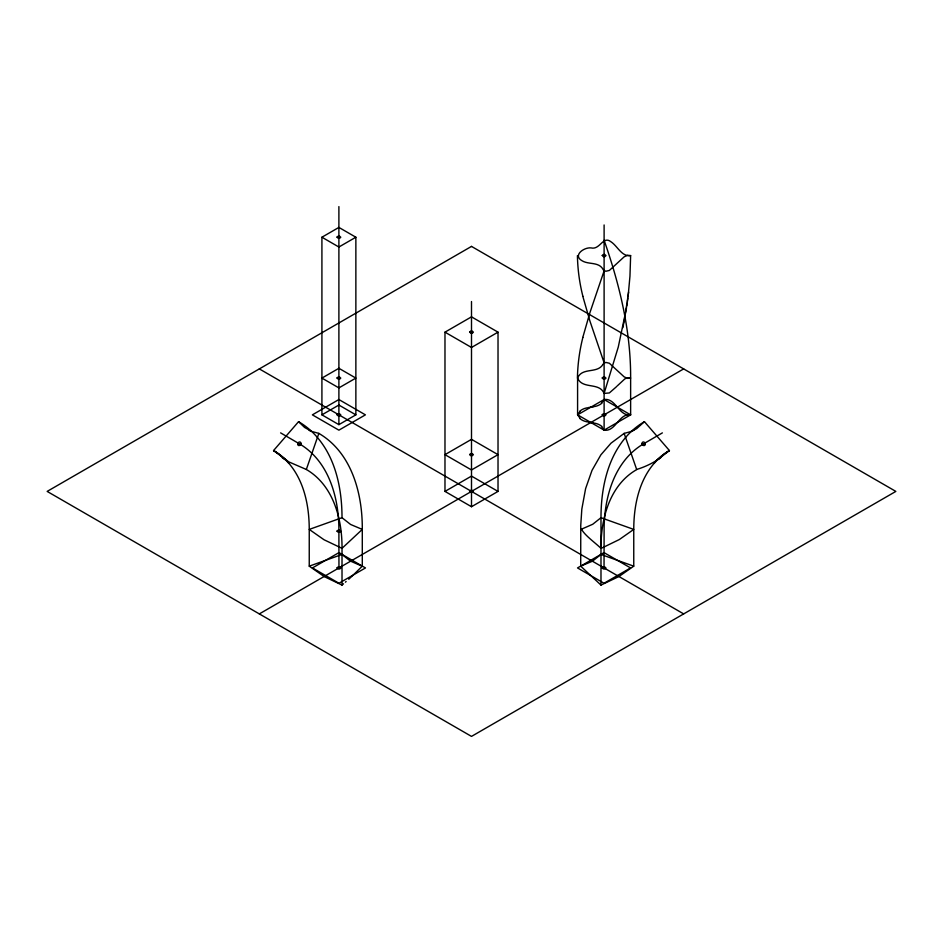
<?xml version="1.0" encoding="UTF-8"?>
<svg xmlns="http://www.w3.org/2000/svg" width="943" height="943" viewBox="0 0 943 943"><rect width="100%" height="100%" fill="white"/><g stroke="black" fill="none" stroke-linecap="round" stroke-linejoin="round"><path stroke-width="1.41" d="M604.039 567.934L604.109 531.215C603.85 498.635 613.716 461.28 643.668 443.776M602.247 547.824L600.986 548.331C600.774 518.839 609.732 484.549 637.315 469.26C643.963 467.221 650.941 464.003 656.481 460.502M630.631 255.612C621.59 256.92 617.512 245.899 610.816 241.679C602.978 235.479 599.972 250.143 591.131 247.915C584.047 247.031 572.413 255.412 582.079 260.763C588.621 264.865 598.899 261.506 603.107 269.498A32.109 32.109 0 0 0 603.591 270.205L605.819 271.266L609.343 270.452L624.16 256.814L627.519 255.305L630.631 255.612L629.959 276.205L628.073 296.774M642.053 443.493L642.242 442.656A1.308 1.308 0 0 1 643.468 441.972L644.14 442.173A2.181 2.181 0 0 1 645.283 444.047M645.295 444.047L645.106 444.884A1.308 1.308 0 0 1 643.869 445.567L643.209 445.379A2.181 2.181 0 0 1 642.065 443.493M628.616 292.094L624.49 319.571M627.873 298.33L627.46 301.43M627.248 302.986L626.789 306.086M626.553 307.63L618.278 347.024L604.109 393.42L609.355 392.948L616.357 386.807M624.36 320.243L624.101 321.61M623.971 322.282L623.559 324.309M623.429 324.993L622.863 327.681M582.798 337.417L589.87 312.793L604.109 270.9M312.039 431.54L318.84 433.379L306.334 469.473C333.351 485.256 342.25 518.945 342.014 548.331L342.014 585.084L324.262 576.621L309.245 566.165L309.245 529.412C309.21 504.823 303.693 478.313 285.965 460.16A59.81 59.81 0 0 0 273.564 450.542L298.566 421.674A72.54 72.54 0 0 1 311.603 431.375C334.777 453.324 342.003 486.894 342.014 517.707L350.584 524.461L362.289 529.412L362.289 566.165L350.961 577.246M602.777 364.682C597.037 373.852 582.055 367.063 577.587 378.084L577.587 414.837L604.109 430.161C615.744 432.012 618.985 412.999 630.631 414.837L630.631 378.084C630.879 330.91 619.598 284.55 604.109 240.276M602.777 401.423L601.587 403.05M616.97 386.17L624.891 378.838L627.79 377.766L630.631 378.084L627.519 378.379L624.16 376.87L609.343 363.232L605.819 362.418L603.591 363.479A32.109 32.109 0 0 0 603.107 364.198M580.11 411.337L577.587 414.837L604.109 399.537C615.755 397.675 618.985 416.688 630.619 414.837L604.109 399.537L603.591 400.233A32.109 32.109 0 0 0 603.107 400.952M654.301 463.131A60.305 60.305 0 0 1 669.424 450.53A59.81 59.81 0 0 0 657.035 460.172C639.307 478.301 633.79 504.835 633.755 529.412L633.755 566.165L618.938 576.527L600.986 585.084L580.711 566.165L580.758 525.251L581.831 509.102L585.615 488.58L592.004 470.392L600.891 454.821L611.005 443.186L624.16 433.379L630.796 431.611L636.666 428.652L644.434 421.674L669.436 450.554L657.035 460.16L658.78 459.029M350.23 577.918L348.745 579.238M346.14 581.525L345.397 582.185M342.014 585.084L343.523 583.8M660.737 457.673L659.039 458.852M643.774 443.717L662.387 432.884M321.917 237.223L338.891 227.416L355.865 237.223L355.865 414.849L338.891 424.645L321.917 414.849L321.917 237.223L338.891 247.019L355.865 237.223M444.978 332.16L471.5 316.848L498.022 332.16L498.022 491.409L471.5 506.721L444.978 491.409L444.978 332.16L471.5 347.472L498.022 332.16M321.917 414.849L338.891 405.042L355.865 414.849M444.978 491.409L471.5 476.097L498.022 491.409M259.325 613.905L683.675 368.902M601.587 426.649L603.096 428.747A32.215 32.215 0 0 0 603.579 429.466L604.098 430.149L630.631 414.849M633.885 430.244L630.961 431.54M602.872 547.565L619.327 539.537L633.755 529.412L600.986 517.707L592.734 524.261L581.713 529.082M309.245 566.165L342.014 554.46L350.266 561.014L361.086 565.765M581.513 529.153C584.601 535.282 594.868 542.449 600.986 548.331M580.711 566.165L592.416 561.215L600.986 554.46L633.755 566.165M342.014 517.707L309.245 529.412L324.062 539.773L342.014 548.331L362.289 529.412C362.572 493.637 351.739 452.605 318.84 433.379M588.703 407.435L591.131 407.164M592.994 406.94L591.273 407.14M592.994 422.747L588.703 422.252M306.334 469.473L288.853 461.905L273.564 450.554A60.305 60.305 0 0 1 288.699 463.131M361.487 565.906L362.289 566.165M310.07 430.715L311.72 431.423L304.577 427.438L298.566 421.674M309.882 430.621L309.115 430.244M259.325 368.902L683.675 613.905M280.613 432.884L299.12 443.658M299.332 443.776C329.284 461.28 339.15 498.635 338.891 531.215L338.961 567.934M285.646 459.96L284.22 459.029M283.937 458.84L282.263 457.673M580.098 418.35L577.599 414.849M604.109 393.42C599.253 381.821 582.444 389.683 577.587 378.084M636.666 469.473L624.16 433.379M604.109 362.796L589.87 320.891L582.798 296.267M300.947 443.375L300.782 442.703A1.308 1.308 0 0 0 299.579 441.972L298.754 442.232A2.181 2.181 0 0 0 297.717 444.177M297.705 444.177L297.87 444.837A1.308 1.308 0 0 0 299.084 445.567L299.898 445.32A2.181 2.181 0 0 0 300.947 443.375M604.109 224.964L604.109 430.173M600.986 585.084L600.986 517.707C600.997 486.894 608.223 453.324 631.397 431.375A72.54 72.54 0 0 1 644.434 421.674M471.5 301.536L471.5 506.721M338.891 206.6L338.891 424.645M577.422 378.084A179.146 179.146 0 0 1 582.868 337.441M582.868 296.243A179.146 179.146 0 0 1 577.422 255.612M588.715 422.004A15.277 15.277 0 0 1 579.898 418.598M592.982 422.994A15.288 15.288 0 0 1 601.799 426.389M579.91 411.077A15.288 15.288 0 0 1 588.715 407.682M601.787 403.298A15.288 15.288 0 0 1 592.982 406.692M337.028 237.106L338.148 238.214A3.065 3.065 0 0 0 339.798 238.166L340.765 237.223L339.633 236.221A3.065 3.065 0 0 0 337.983 236.269L337.028 237.106M337.028 377.978L338.148 379.086A3.065 3.065 0 0 0 339.798 379.039L340.765 378.096L339.633 377.106A3.065 3.065 0 0 0 337.983 377.153L337.028 377.978M337.028 414.731L338.148 415.839A3.065 3.065 0 0 0 339.798 415.792L340.765 414.849L339.633 413.847A3.065 3.065 0 0 0 337.983 413.894L337.028 414.731M337.028 531.109L338.148 532.217A3.065 3.065 0 0 0 339.798 532.17L340.765 531.215L339.633 530.225A3.065 3.065 0 0 0 337.983 530.272L337.028 531.109M337.099 567.816L338.219 568.924A3.065 3.065 0 0 0 339.869 568.877L340.836 567.934L339.704 566.932A3.065 3.065 0 0 0 338.054 566.979L337.099 567.816M469.638 332.042L470.757 333.15A3.065 3.065 0 0 0 472.408 333.103L473.374 332.16L472.243 331.158A3.065 3.065 0 0 0 470.592 331.205L469.638 332.042M469.638 454.55L470.757 455.646A3.065 3.065 0 0 0 472.408 455.599L473.374 454.656L472.243 453.666A3.065 3.065 0 0 0 470.592 453.713L469.638 454.55M469.638 491.291L470.757 492.399A3.065 3.065 0 0 0 472.408 492.352L473.374 491.409L472.243 490.407A3.065 3.065 0 0 0 470.592 490.454L469.638 491.291M602.247 255.482L603.367 256.59A3.065 3.065 0 0 0 605.017 256.543L605.984 255.6L604.852 254.598A3.065 3.065 0 0 0 603.202 254.645L602.247 255.482M602.247 377.978L603.367 379.086A3.065 3.065 0 0 0 605.017 379.039L605.984 378.096L604.852 377.106A3.065 3.065 0 0 0 603.202 377.153L602.247 377.978M602.247 414.731L603.367 415.839A3.065 3.065 0 0 0 605.017 415.792L605.984 414.849L604.852 413.847A3.065 3.065 0 0 0 603.202 413.894L602.247 414.731M602.176 567.816L603.296 568.924A3.065 3.065 0 0 0 604.946 568.877L605.913 567.934L604.781 566.932A3.065 3.065 0 0 0 603.131 566.979L602.176 567.816M471.5 246.406L47.15 491.409L471.5 736.4L895.85 491.409L471.5 246.406M338.891 368.289L321.917 378.096L338.891 387.891L355.865 378.096L338.891 368.289M338.891 399.537L312.369 414.849L338.891 430.161L365.412 414.849L338.891 399.537M471.5 439.344L444.978 454.656L471.5 469.968L498.022 454.656L471.5 439.344M338.961 552.622L312.439 567.934L338.961 583.245L365.483 567.934L338.961 552.622M604.039 552.622L577.517 567.934L604.039 583.245L630.561 567.934L604.039 552.622"/></g></svg>
